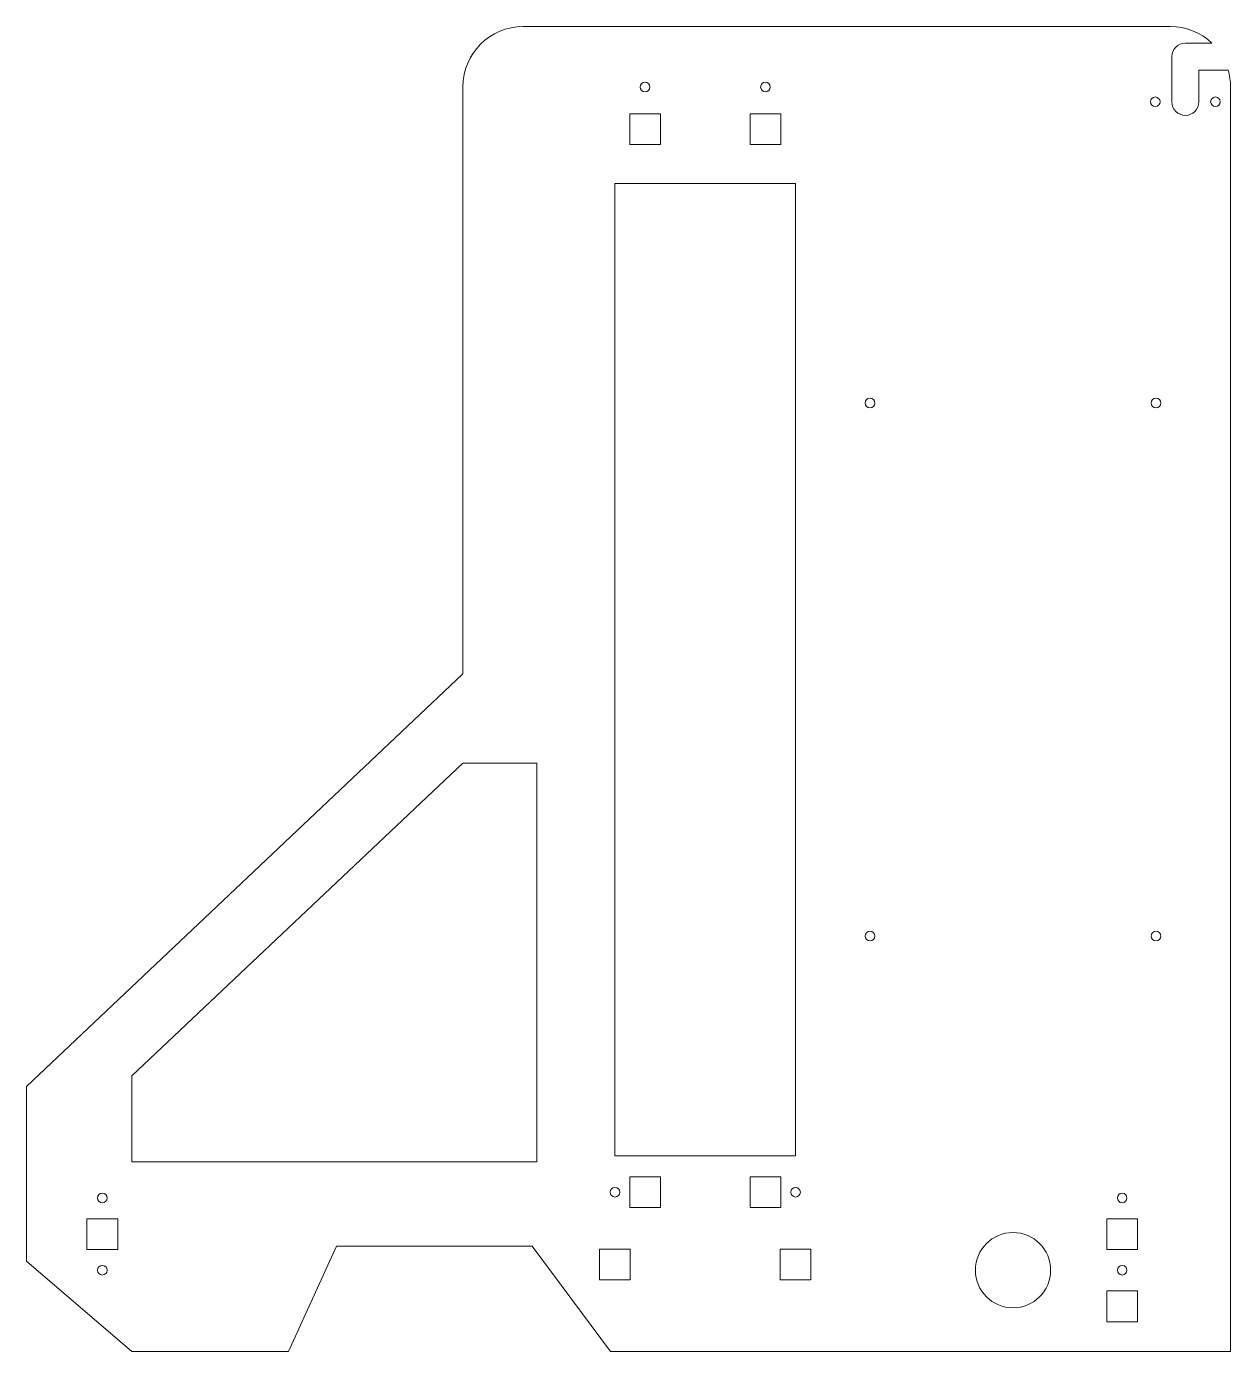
# Model space of a CAD drawing. Header units: millimetres. Extents: x -380 to 20, y -440 to 0.
import ezdxf

# ---------------------------------------------------------------- set-up
doc = ezdxf.new("R2010")
doc.units = ezdxf.units.MM

msp = doc.modelspace()

# ---------------------------------------------------------------- linework, layer by layer
at = {"color": 7, "linetype": 'Continuous', "lineweight": 15}
for p, q in [((0, 0), (-215, 0)), ((13.77, -5.5), (5, -5.5)), ((0.5, -10), (0.5, -25)), ((9.5, -25), (9.5, -14.5)), ((9.5, -14.5), (19.23, -14.5)), ((-235, -20), (-235, -215)), ((20, -440), (20, -20)), ((-179.6, -29), (-179.6, -39.2)), ((-169.4, -29), (-179.6, -29)), ((-169.4, -39.2), (-169.4, -29)), ((-139.6, -29), (-139.6, -39.2)), ((-129.4, -29), (-139.6, -29)), ((-129.4, -39.2), (-129.4, -29)), ((-179.6, -39.2), (-169.4, -39.2)), ((-139.6, -39.2), (-129.4, -39.2)), ((-184.5, -52.1), (-184.5, -375)), ((-124.5, -52.1), (-184.5, -52.1)), ((-124.5, -375), (-124.5, -52.1)), ((-235, -215), (-380, -352)), ((-235, -244.58), (-345, -348.51)), ((-210.5, -244.58), (-235, -244.58)), ((-210.5, -377), (-210.5, -244.58)), ((-380, -352), (-380, -410)), ((-345, -348.51), (-345, -377)), ((-345, -377), (-210.5, -377)), ((-184.5, -375), (-124.5, -375)), ((-179.6, -382), (-179.6, -392.2)), ((-169.4, -382), (-179.6, -382)), ((-169.4, -392.2), (-169.4, -382)), ((-139.6, -382), (-139.6, -392.2)), ((-129.4, -382), (-139.6, -382)), ((-129.4, -392.2), (-129.4, -382)), ((-359.9, -395.9), (-359.9, -406.1)), ((-349.7, -395.9), (-359.9, -395.9)), ((-349.7, -406.1), (-349.7, -395.9)), ((-179.6, -392.2), (-169.4, -392.2)), ((-139.6, -392.2), (-129.4, -392.2)), ((-21.1, -395.9), (-21.1, -406.1)), ((-10.9, -395.9), (-21.1, -395.9)), ((-10.9, -406.1), (-10.9, -395.9)), ((-359.9, -406.1), (-349.7, -406.1)), ((-293, -440), (-277, -405)), ((-277, -405), (-212, -405)), ((-212, -405), (-185.93, -440)), ((-189.6, -406), (-189.6, -416.2)), ((-179.4, -406), (-189.6, -406)), ((-179.4, -416.2), (-179.4, -406)), ((-129.6, -406), (-129.6, -416.2)), ((-119.4, -406), (-129.6, -406)), ((-119.4, -416.2), (-119.4, -406)), ((-21.1, -406.1), (-10.9, -406.1)), ((-380, -410), (-345, -440)), ((-189.6, -416.2), (-179.4, -416.2)), ((-129.6, -416.2), (-119.4, -416.2)), ((-21.1, -419.9), (-21.1, -430.1)), ((-10.9, -419.9), (-21.1, -419.9)), ((-10.9, -430.1), (-10.9, -419.9)), ((-21.1, -430.1), (-10.9, -430.1)), ((-345, -440), (-293, -440)), ((-185.93, -440), (20, -440))]:
    msp.add_line(p, q, dxfattribs=at)
for centre, radius in [((-174.5, -20.1), 1.6), ((-134.5, -20.1), 1.6), ((-5, -25), 1.6), ((15, -25), 1.6), ((-99.75, -125.05), 1.6), ((-4.75, -125.05), 1.6), ((-99.75, -302.05), 1.6), ((-4.75, -302.05), 1.6), ((-184.5, -387.1), 1.6), ((-124.5, -387.1), 1.6), ((-354.8, -389), 1.6), ((-16, -389), 1.6), ((-52.25, -413), 12.5), ((-354.8, -413), 1.6), ((-16, -413), 1.6)]:
    msp.add_circle(centre, radius, dxfattribs=at)
for centre, radius, start, end in [((-215, -20), 20, 90, 180), ((0, -20), 20, 46.4688, 90), ((5, -10), 4.5, 90, 180), ((0, -20), 20, 0, 15.962), ((5, -25), 4.5, 180, 0)]:
    msp.add_arc(centre, radius, start, end, dxfattribs=at)

doc.saveas('drawing.dxf')
